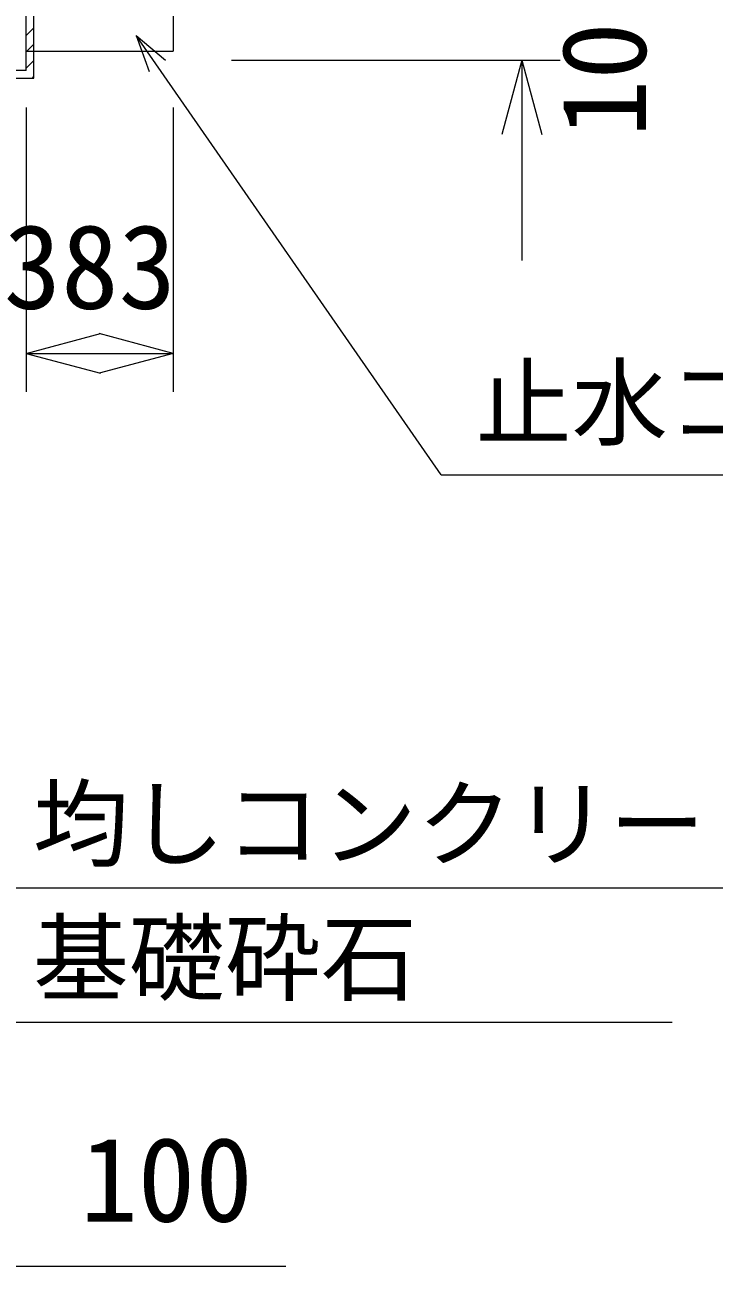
# Model space of a CAD drawing. Units: millimetres, scale not verified. Extents: x 0 to 84100, y 0 to 59400.
# Drawn here: x 22428 to 24223, y 43092 to 46323 of the extents above; entities that cross this region are included whole.
import ezdxf
from ezdxf.enums import TextEntityAlignment as Align

# ---------------------------------------------------------------- set-up
doc = ezdxf.new("R2010")
doc.units = ezdxf.units.MM
doc.header["$LTSCALE"] = 100
for name, color, linetype, lineweight in [('0_2', 4, 'Continuous', 18), ('メッシュ', 4, 'Continuous', 18), ('地形08.10.06', 7, 'Continuous', 18), ('鉄筋', 3, 'Continuous', 18)]:
    doc.layers.add(name, color=color, linetype=linetype, lineweight=lineweight)
doc.styles.add('ＭＳ ゴシック', font='')
doc.styles.get('ＭＳ ゴシック').set_extended_font_data('MS Gothic')

msp = doc.modelspace()

# ---------------------------------------------------------------- linework, layer by layer
at = {"layer": '0_2'}
msp.add_line((22231.9, 43091.7), (23108.1, 43091.7), dxfattribs=at)
at = {"layer": 'メッシュ', "color": 7}
for p in [(22815, 46354.8), (22431.9, 46254.8)]:
    msp.add_line(p, (22815, 46254.8), dxfattribs=at)
at = {"layer": 'メッシュ'}
for p, q in [((23512.2, 45151.5), (22718.7, 46295.7)), ((22718.7, 46295.7), (22795, 46231.1)), ((22718.7, 46295.7), (22752.4, 46201.6)), ((22966.3, 46231.1), (23822.4, 46231.1)), ((23722.4, 46231.1), (23670.7, 46037.9)), ((23722.4, 46231.1), (23722.4, 45710.2)), ((23722.4, 46231.1), (23774.2, 46037.9)), ((22431.9, 46108.6), (22431.9, 45368.2)), ((22815, 46108.6), (22815, 45368.2)), ((22431.9, 45468.2), (22625.1, 45520)), ((22815, 45468.2), (22621.8, 45520)), ((22431.9, 45468.2), (22625.1, 45416.5)), ((22431.9, 45468.2), (22815, 45468.2)), ((22815, 45468.2), (22621.8, 45416.5)), ((23512.2, 45151.5), (27602.7, 45151.5)), ((21778.8, 44076.3), (24746.9, 44076.3)), ((21778.8, 43726.6), (24113.7, 43726.6))]:
    msp.add_line(p, q, dxfattribs=at)
at = {"layer": '地形08.10.06'}
for p, q in [((22451.9, 46184.8), (22451.9, 46504.8)), ((22431.9, 46295.8), (22451.9, 46315.8)), ((22431.9, 46253.4), (22451.9, 46273.4)), ((22431.9, 46211), (22451.9, 46231)), ((22151.9, 46184.8), (22451.9, 46184.8)), ((22448.2, 46184.8), (22451.9, 46188.5))]:
    msp.add_line(p, q, dxfattribs=at)
at = {"layer": '鉄筋'}
for q in [(22431.9, 47204.8), (20731.9, 46204.8)]:
    msp.add_line((22431.9, 46204.8), q, dxfattribs=at)

# ---------------------------------------------------------------- texts
at = {"layer": '0_2', "color": 7, "style": 'ＭＳ ゴシック'}
msp.add_text('100', height=219.9, dxfattribs=at).set_placement((22573, 43141.7), align=Align.BOTTOM_LEFT)
at = {"layer": 'メッシュ', "color": 7, "style": 'ＭＳ ゴシック'}
msp.add_text('100', height=219.9, rotation=90, dxfattribs=at).set_placement((24111.3, 46031.1), align=Align.BOTTOM_LEFT)
for s, height, p in [('383', 219.9, (22373.5, 45518.2)), ('止水コンクリート', 183.3, (23602.1, 45193)), ('均しコンクリート', 183.3, (22449.4, 44096.9)), ('基礎砕石', 183.3, (22449.4, 43747.2))]:
    msp.add_text(s, height=height, dxfattribs=at).set_placement(p, align=Align.BOTTOM_LEFT)

doc.saveas('drawing.dxf')
